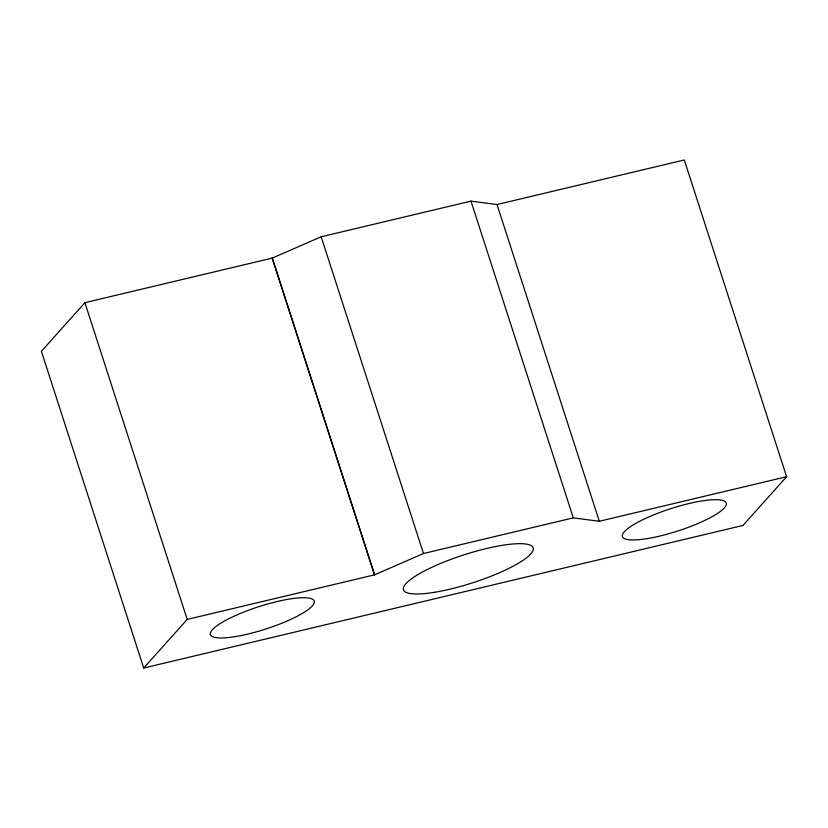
<?xml version="1.0" encoding="UTF-8"?>
<svg xmlns="http://www.w3.org/2000/svg" width="828" height="828" viewBox="0 0 828 828"><rect width="100%" height="100%" fill="white"/><g stroke="black" fill="none" stroke-linecap="round" stroke-linejoin="round"><path stroke-width="1.24" d="M84.911 302.675L41.4 351.289L143.699 668.02L742.985 525.449L786.6 476.711L684.301 159.98L497.017 204.537L470.987 201.132L321.171 236.777L272.184 258.119L84.911 302.675L187.211 619.416L143.699 668.02M187.211 619.416L374.494 574.86L423.481 553.518L573.297 517.873L599.327 521.267L786.6 476.711M497.017 204.537L599.327 521.267M470.987 201.132L573.297 517.873M321.171 236.777L423.481 553.518M272.288 257.994L374.598 574.735M272.184 258.119L374.494 574.86M434.617 592.279A68.165 14.635 -17.9 0 0 533.325 549.223A68.165 14.635 -17.9 0 0 437.039 564.965A68.165 14.635 -17.9 0 0 434.617 592.279M235.359 636.597A54.524 11.706 -17.9 0 0 314.329 602.153A54.524 11.706 -17.9 0 0 237.294 614.749A54.524 11.706 -17.9 0 0 235.359 636.597M647.361 538.583A54.524 11.706 -17.9 0 0 726.332 504.128A54.524 11.706 -17.9 0 0 649.297 516.724A54.524 11.706 -17.9 0 0 647.361 538.583"/></g></svg>
